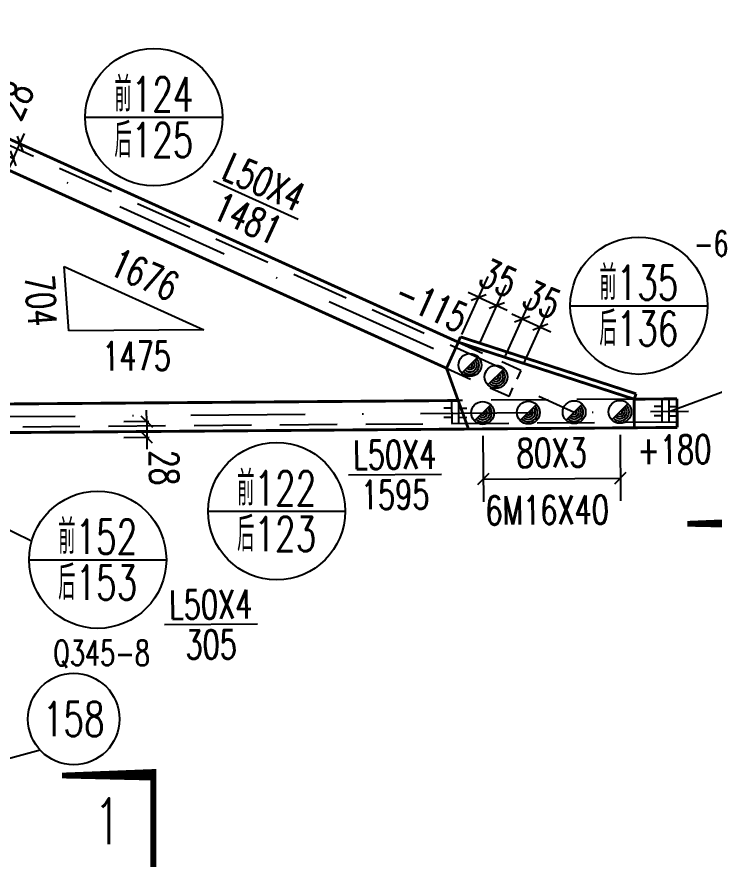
# Model space of a CAD drawing. Header units: millimetres. Extents: x 25940 to 26781, y -9515 to -8921.
# Drawn here: x 26176.7 to 26237.8, y -9292.8 to -9218.3 of the extents above; entities that cross this region are included whole.
import ezdxf
from ezdxf.enums import TextEntityAlignment as Align

# ---------------------------------------------------------------- set-up
doc = ezdxf.new("R2010")
doc.units = ezdxf.units.MM
doc.header["$LTSCALE"] = 10
doc.linetypes.add('DASHDOTX2', pattern=[2, 1, -0.5, 0, -0.5])
doc.linetypes.add('DASHED', pattern=[0.75, 0.5, -0.25])
for name, color, linetype in [('$TD_AUDIT_GENERATED_(171)', 4, 'Continuous'), ('1', 1, 'DASHED'), ('2', 1, 'Continuous'), ('3', 1, 'Continuous'), ('4', 2, 'DASHDOTX2')]:
    doc.layers.add(name, color=color, linetype=linetype)
doc.styles.add('DXT', font='simplex.shx', dxfattribs={"width": 0.72, "bigfont": 'hztxt.shx'})
doc.styles.get("Standard").update_dxf_attribs({"font": 'SIMPLEX.shx', "width": 0.7, "bigfont": 'gbhzfs.shx'})
doc.dimstyles.new('BZ$0', dxfattribs={"dimtxt": 2.5, "dimasz": 1, "dimexe": 2, "dimexo": 2, "dimgap": 1, "dimtad": 1, "dimdec": 0, "dimlfac": 20, "dimzin": 12, "dimdsep": 46, "dimtxsty": 'DXT', "dimblk": 'OBLIQUE', "dimcen": 0.09, "dimclrd": 1, "dimclre": 1, "dimclrt": 7, "dimadec": 4, "dimazin": 3, "dimtfac": 1.4, "dimtdec": 0, "dimtix": 1, "dimtmove": 2, "dimatfit": 3, "dimldrblk": 'OBLIQUE', "dimfxl": 1, "dimtolj": 1, "dimtzin": 0, "dimarcsym": 0})

# ---------------------------------------------------------------- blocks, each defined once
blk = doc.blocks.new('M16X40')
blk.add_line((-0.1414200067520142, -0.1414200067520142), (0.1414200067520142, 0.1414200067520142))
blk.add_circle((0, 0), 0.2000000029802322)
for radius in [0.1599984774463594, 0.1199988633531256, 0.0799992387231797, 0.0399996193615898]:
    blk.add_arc((0, 0), radius, 225.0000000000001, 45.00000000000005)
blk = doc.blocks.new('_Oblique')
at = {"color": 0, "linetype": 'ByBlock', "lineweight": -2}
blk.add_line((-0.5, -0.5), (0.5, 0.5), dxfattribs=at)
blk = doc.blocks.new('*D12')
at = {"color": 1, "lineweight": -2}
for p, q in [((26188.07831117482, -9253.640202766397), (26188.07061644166, -9252.640232371295)), ((26188.27646847316, -9253.638677953724), (26186.07837038461, -9253.655592232704)), ((26188.07831117482, -9253.640202766397), (26188.08908394883, -9255.040180501386)), ((26188.28724124718, -9255.038655688712), (26186.08914315863, -9255.055569967693)), ((26188.08908394883, -9255.040180501386), (26188.09677868198, -9256.04015089649))]:
    blk.add_line(p, q, dxfattribs=at)
at = {"layer": 'Defpoints', "color": 0}
for p in [(26190.27640926336, -9253.623288487419), (26188.08908394883, -9255.040180501386), (26190.28718203738, -9255.023266222406)]:
    blk.add_point(p, dxfattribs=at)
at = {"color": 1, "lineweight": -2}
for p, rotation in [((26188.07831117482, -9253.640202766397), 270.4408800848944), ((26188.08908394883, -9255.040180501386), 90.4408800848944)]:
    blk.add_blockref('_Oblique', p, dxfattribs=dict(at, rotation=rotation))
at = {"color": 7, "insert": (26189.60990298344, -9257.67624038669), "char_height": 2.5, "attachment_point": 5, "rotation": 270.4408800848944, "style": 'DXT'}
blk.add_mtext('\\A1;28', dxfattribs=at)
blk = doc.blocks.new('*D13')
at = {"color": 1, "lineweight": -2}
for p, q in [((26219.44594081913, -9247.908350161522), (26221.7349068015, -9242.845695988712)), ((26220.91095426072, -9244.668085137753), (26219.9997596862, -9244.256108867363)), ((26221.04027082456, -9248.629190855454), (26223.32923680692, -9243.566536682645)), ((26220.91095426072, -9244.668085137753), (26222.50528426614, -9245.388925831685)), ((26222.50528426614, -9245.388925831685), (26223.41647884066, -9245.800902102075))]:
    blk.add_line(p, q, dxfattribs=at)
at = {"layer": 'Defpoints', "color": 0}
for p in [(26222.50528426614, -9245.388925831685), (26218.62198827836, -9249.730739310564), (26220.21631828378, -9250.451580004496)]:
    blk.add_point(p, dxfattribs=at)
at = {"color": 1, "lineweight": -2}
for p, rotation in [((26220.91095426072, -9244.668085137753), 335.670958382068), ((26222.50528426614, -9245.388925831685), 155.670958382068)]:
    blk.add_blockref('_Oblique', p, dxfattribs=dict(at, rotation=rotation))
at = {"color": 7, "insert": (26222.63506587181, -9242.978317692048), "char_height": 2.5, "attachment_point": 5, "rotation": 335.670958382068, "style": 'DXT'}
blk.add_mtext('\\A1;35', dxfattribs=at)
blk = doc.blocks.new('*D14')
at = {"color": 1, "lineweight": -2}
for p, q in [((26215.63515002863, -9246.020212318186), (26217.92411601099, -9240.957558145377)), ((26217.22948003405, -9246.741053012116), (26219.51844601641, -9241.678398839307)), ((26217.10016347021, -9242.779947294419), (26216.18896889569, -9242.367971024029)), ((26217.10016347021, -9242.779947294419), (26218.69449347563, -9243.500787988349)), ((26218.69449347563, -9243.500787988349), (26219.60568805015, -9243.91276425874))]:
    blk.add_line(p, q, dxfattribs=at)
at = {"layer": 'Defpoints', "color": 0}
for p in [(26218.69449347563, -9243.500787988349), (26214.81119748785, -9247.842601467226), (26216.40552749327, -9248.563442161158)]:
    blk.add_point(p, dxfattribs=at)
at = {"color": 1, "lineweight": -2}
for p, rotation in [((26217.10016347021, -9242.779947294419), 335.670958382068), ((26218.69449347563, -9243.500787988349), 155.670958382068)]:
    blk.add_blockref('_Oblique', p, dxfattribs=dict(at, rotation=rotation))
at = {"color": 7, "insert": (26218.8242750813, -9241.090179848714), "char_height": 2.5, "attachment_point": 5, "rotation": 335.670958382068, "style": 'DXT'}
blk.add_mtext('\\A1;35', dxfattribs=at)
blk = doc.blocks.new('*D15')
at = {"color": 1, "lineweight": -2}
for p, q in [((26177.01351525977, -9229.376017312505), (26175.17155015311, -9228.542956281524)), ((26176.99384360035, -9229.367120459452), (26177.40592568931, -9228.455973735836)), ((26176.43655385411, -9230.651725499056), (26174.59458874745, -9229.818664468075)), ((26176.41688219468, -9230.642828646003), (26176.99384360035, -9229.367120459452)), ((26176.41688219468, -9230.642828646003), (26176.00480010572, -9231.553975369618))]:
    blk.add_line(p, q, dxfattribs=at)
at = {"layer": 'Defpoints', "color": 0}
for p in [(26176.99384360035, -9229.367120459452), (26178.835808707, -9230.200181490432), (26178.25884730134, -9231.475889676984)]:
    blk.add_point(p, dxfattribs=at)
at = {"color": 1, "lineweight": -2}
for p, rotation in [((26176.99384360035, -9229.367120459452), 245.6643043511653), ((26176.41688219468, -9230.642828646003), 65.66430435116526)]:
    blk.add_blockref('_Oblique', p, dxfattribs=dict(at, rotation=rotation))
at = {"color": 7, "insert": (26176.4987263397, -9225.561353793904), "char_height": 2.5, "attachment_point": 5, "rotation": 65.66430435116526, "style": 'DXT'}
blk.add_mtext('\\A1;28', dxfattribs=at)

msp = doc.modelspace()

# ---------------------------------------------------------------- linework, layer by layer
for p, q in [((26182.7060044081, -9227.042284678497), (26194.70600440811, -9227.042284678497)), ((26201.32729357358, -9235.980032880743), (26193.92429357357, -9232.631532880741)), ((26225.11670483348, -9243.511742616509), (26237.11670483349, -9243.511742616509)), ((26213.85157944298, -9258.250558415082), (26205.72707944297, -9258.313058415086)), ((26193.44154166506, -9261.472013281884), (26205.44154166507, -9261.472013281884)), ((26177.79643588184, -9265.711668068656), (26189.79643588185, -9265.711668068656)), ((26197.76101384725, -9271.340649989152), (26189.63651384723, -9271.403149989155))]:
    msp.add_line(p, q)
at = {"color": 3}
for p, q in [((26233.75365346895, -9252.757325407247), (26238.81649724377, -9250.90958905334)), ((26178.01861741403, -9264.0940111975), (26158.82407922505, -9254.73380084772)), ((26178.75682755047, -9282.346471720475), (26161.63580283007, -9287.072312088998))]:
    msp.add_line(p, q, dxfattribs=at)
at = {"const_width": 0.25}
for points in [[(26158.78711487202, -9221.132808012168), (26215.32619812824, -9246.703600215513)], [(26214.29619750171, -9248.981601473495), (26157.75689443894, -9223.410708453242)], [(26215.32619806625, -9246.70360018748), (26215.50619490352, -9246.237122819608)], [(26215.50619490352, -9246.237122819608), (26230.87686622793, -9251.214408970254)], [(26214.29619748785, -9248.981601467225), (26215.32619748785, -9246.703601467227)], [(26215.32619812824, -9246.703600215513), (26230.69686945265, -9251.68088636616)], [(26216.21653254155, -9254.292086450443), (26214.29619750171, -9248.981601473495)], [(26215.31515599146, -9251.799424217783), (26159.71945121126, -9252.22680325918)], [(26230.69686928856, -9251.68088636742), (26230.87686622793, -9251.214408970254)], [(26230.69686928856, -9251.68088636742), (26230.71586928856, -9254.18088636742)], [(26234.44698827835, -9251.65223931056), (26230.69686945265, -9251.68088636616)], [(26234.46598827836, -9254.151739310559), (26234.44698827835, -9251.65223931056)], [(26159.7386883036, -9254.726762966568), (26234.46598827836, -9254.151739310559)], [(26228.21598827836, -9254.200239310563), (26219.71648827835, -9254.265239310565)]]:
    msp.add_lwpolyline(points, dxfattribs=at)
at = {"color": 2, "const_width": 0.5}
for points in [[(26235.36222088352, -9262.573980789846), (26243.36222088352, -9262.57398078986), (26243.36222088355, -9254.57398078986)], [(26180.65891559764, -9284.572278733724), (26188.65891559764, -9284.57227873371), (26188.65891559767, -9292.57227873371)]]:
    msp.add_lwpolyline(points, dxfattribs=at)
for centre, radius in [((26188.70600440809, -9227.042284678497), 6), ((26231.11670483346, -9243.511742616509), 6), ((26199.44154166508, -9261.472013281884), 6), ((26183.79643588186, -9265.711668068656), 6), ((26181.69554407975, -9279.632812721904), 4)]:
    msp.add_circle(centre, radius)
at = {"layer": '1'}
for p, q in [((26153.11848827838, -9219.118239310557), (26220.58748827836, -9249.631739310564)), ((26215.32619812822, -9246.703600215513), (26217.43548827835, -9247.657739310564)), ((26220.79348827836, -9249.176239310556), (26219.13948827838, -9248.428239310562)), ((26214.2961975017, -9248.981601473493), (26216.40548827836, -9249.93573931056)), ((26220.79348827836, -9249.176239310556), (26220.45348827837, -9249.927739310562)), ((26219.76298827838, -9251.454239310562), (26218.10948827835, -9250.706239310559)), ((26219.76298827838, -9251.454239310562), (26220.10298827838, -9250.70223931056)), ((26230.69686945265, -9251.680886366155), (26215.31516699253, -9251.799454640113)), ((26233.15687832576, -9253.661356741459), (26233.14972629996, -9251.65878951756)), ((26233.75686567677, -9253.65674359602), (26233.74972258905, -9251.656679040236)), ((26214.77678013093, -9253.802728223312), (26214.76962810513, -9251.800160999413)), ((26215.37676748194, -9253.798115077874), (26215.36962439422, -9251.79805052209)), ((26215.37203049103, -9252.471757628027), (26216.07202602679, -9252.46925764397)), ((26233.15213251236, -9252.332528989655), (26232.4521369766, -9252.335028973712)), ((26233.75212868586, -9252.330386146174), (26234.45212422162, -9252.327886162117)), ((26214.77203431753, -9252.473900471508), (26214.07203878177, -9252.476400455565)), ((26233.15498963699, -9253.132523887662), (26232.45499410124, -9253.13502387172)), ((26233.7549858105, -9253.13038104418), (26234.45498134625, -9253.127881060123)), ((26154.73498827836, -9254.265239310564), (26234.46198827838, -9253.65223931056)), ((26214.77489144216, -9253.273895369515), (26214.07489590641, -9253.276395353574)), ((26215.37488761567, -9253.271752526034), (26216.07488315142, -9253.269252541979))]:
    msp.add_line(p, q, dxfattribs=at)
at = {"layer": '3'}
for p, q in [((26181.2814287903, -9245.704048594607), (26180.86142879028, -9240.088048594607)), ((26180.86142879028, -9240.088048594607), (26193.0784287903, -9245.61354859461)), ((26193.0784287903, -9245.61354859461), (26181.2814287903, -9245.704048594607))]:
    msp.add_line(p, q, dxfattribs=at)
at = {"layer": '4'}
for p, q in [((26149.10298827836, -9218.28973931056), (26225.45548827835, -9252.821239310562)), ((26151.72798827836, -9253.388239310563), (26235.45498827836, -9252.744239310561))]:
    msp.add_line(p, q, dxfattribs=at)

# ---------------------------------------------------------------- block references
at = {"layer": '2', "xscale": 5, "yscale": 5, "zscale": 5}
for p in [(26216.34398827835, -9248.700239310558), (26218.62198827836, -9249.730739310564), (26217.45572357522, -9252.882596417216), (26221.45560592679, -9252.851917863887), (26225.45548827835, -9252.821239310562), (26229.45536928857, -9252.790386367418)]:
    msp.add_blockref('M16X40', p, dxfattribs=at)

# ---------------------------------------------------------------- texts
at = {"layer": '$TD_AUDIT_GENERATED_(171)', "width": 0.7}
for s, p in [('\\M+5C7B0135', (26231.11670483346, -9243.011742616505)), ('\\M+5BAF3136', (26231.11670483346, -9247.01174261651)), ('\\M+5C7B0152', (26183.79643588186, -9265.211668068654)), ('\\M+5BAF3153', (26183.79643588186, -9269.21166806865))]:
    msp.add_text(s, height=3, dxfattribs=at).set_placement(p, align=Align.CENTER)
msp.add_text('158', height=3, dxfattribs=at).set_placement((26181.69574407974, -9279.6329077219), align=Align.MIDDLE_CENTER)
at = {"width": 0.7}
for s, p in [('\\M+5C7B0124', (26188.70600440809, -9226.542284678493)), ('\\M+5BAF3125', (26188.70600440809, -9230.542284678491)), ('\\M+5C7B0122', (26199.44154166508, -9260.972013281882)), ('\\M+5BAF3123', (26199.44154166508, -9264.972013281878))]:
    msp.add_text(s, height=3, dxfattribs=at).set_placement(p, align=Align.CENTER)
for s, rotation, p in [('L50X4', 335.6645000000555, (26197.83179357359, -9233.850032880746)), ('1481', 335.6645000000555, (26196.3897935736, -9237.039032880739)), ('-115', 335.6645000000555, (26212.44648827837, -9244.57823931056)), ('L50X4', 0.4405999999560504, (26209.78557944299, -9257.78155841508)), ('+180', 0.4405999999560504, (26234.23364792, -9257.331535962767)), ('1595', 0.4405999999560504, (26209.81257944297, -9261.281558415085)), ('L50X4', 0.4405999999560504, (26193.69501384726, -9270.871649989149)), ('305', 0.4405999999560504, (26193.72201384724, -9274.371649989153))]:
    msp.add_text(s, height=2.5, rotation=rotation, dxfattribs=at).set_placement(p, align=Align.CENTER)
for s, p in [('-6', (26235.92482493581, -9239.18718695004)), ('Q345-8', (26179.91081283269, -9274.959095809923))]:
    msp.add_text(s, height=2.2, dxfattribs=at).set_placement(p)
at = {"color": 2, "width": 0.7}
msp.add_text('1', height=4, dxfattribs=at).set_placement((26184.65891559766, -9288.5722787337), align=Align.MIDDLE)
at = {"layer": '3', "width": 0.7}
for s, rotation, p in [('1676', 335.6645000000555, (26187.38192879029, -9241.93954859461)), ('704', 274.2772000000954, (26177.58142879031, -9243.157048594612)), ('1475', 0.4405999999560504, (26187.20692879031, -9249.158548594614))]:
    msp.add_text(s, height=2.5, rotation=rotation, dxfattribs=at).set_placement(p, align=Align.CENTER)
msp.add_text('6M16X40', height=2.5, rotation=0.4405999999560504, dxfattribs=at).set_placement((26223.10935713683, -9263.371098708933), align=Align.BOTTOM_CENTER)

# ---------------------------------------------------------------- dimensions: what is measured, and where the dimension line sits
at = {"color": 3}
for base, p1, p2, angle, picture, middle in [((26176.99384360035, -9229.367120459452), (26178.25884730134, -9231.475889676984), (26178.835808707, -9230.200181490432), 65.66430435116526, '*D15', (26176.4987263397, -9225.561353793904)), ((26188.08908394883, -9255.040180501386), (26190.27640926336, -9253.623288487415), (26190.28718203738, -9255.023266222404), 270.44088008504326, '*D12', (26189.60990298344, -9257.67624038669))]:
    dim = msp.add_linear_dim(base=base, p1=p1, p2=p2, angle=angle, text='28', dimstyle='BZ$0', dxfattribs=at)
    dim.commit()
    dim.dimension.update_dxf_attribs({"geometry": picture, "text_midpoint": middle, "dimtype": 129})
for p1, p2, distance, picture, middle in [((26214.81119748785, -9247.842601467226), (26216.40552749327, -9248.563442161158), 5.556062683398897, '*D14', (26218.8242750813, -9241.090179848714)), ((26218.62198827836, -9249.730739310564), (26220.21631828378, -9250.451580004496), 5.556062683400555, '*D13', (26222.63506587181, -9242.978317692048))]:
    dim = msp.add_aligned_dim(p1=p1, p2=p2, distance=distance, text='35', dimstyle='BZ$0', dxfattribs=at)
    dim.commit()
    dim.dimension.update_dxf_attribs({"geometry": picture, "text_midpoint": middle})
msp.add_aligned_dim(p1=(26217.45572357522, -9252.882596417216), p2=(26229.45536928857, -9252.790386367418), distance=-5.785486978422026, text='80X3', dimstyle='BZ$0', dxfattribs=at).render()

doc.saveas('drawing.dxf')
